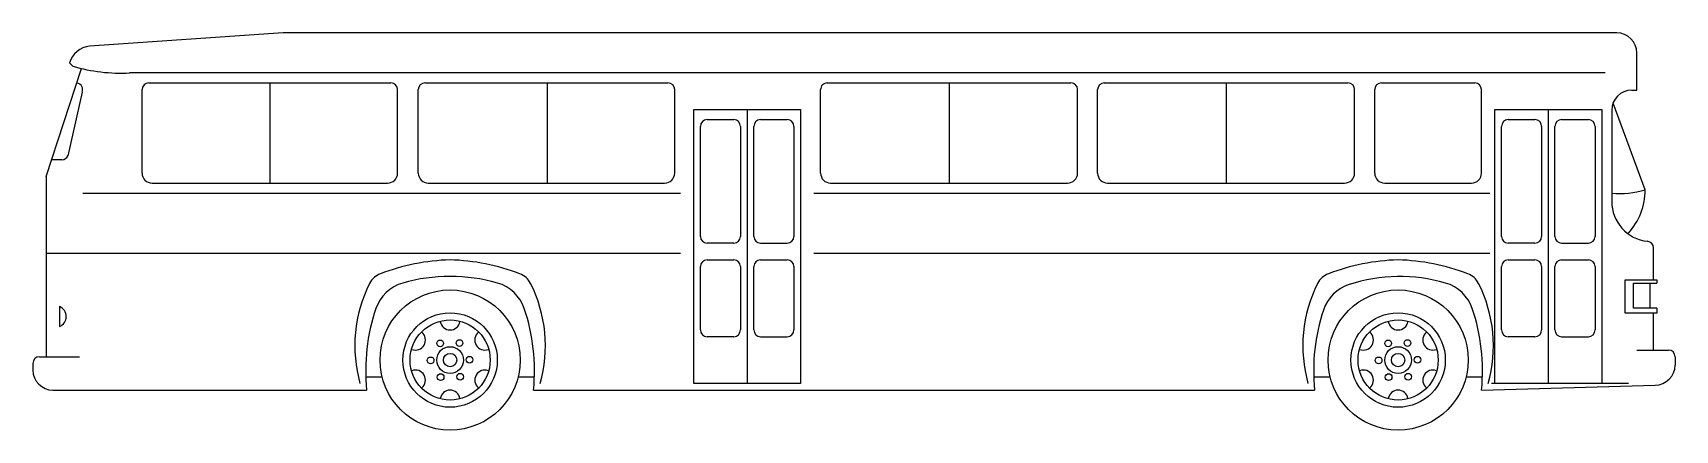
# Model space of a CAD drawing. Header units: millimetres. Extents: x -3193.99 to -3184.15, y 1929.61 to 1931.99.
import ezdxf

# ---------------------------------------------------------------- set-up
doc = ezdxf.new("R2010")
doc.units = ezdxf.units.MM
doc.header["$LTSCALE"] = 10
doc.layers.add('Veículos', color=2, linetype='Continuous')

msp = doc.modelspace()

# ---------------------------------------------------------------- linework, layer by layer
at = {"layer": 'Veículos'}
for p, q in [((-3192.4908, 1931.9899), (-3193.6508, 1931.9099)), ((-3184.5008, 1931.9899), (-3192.4908, 1931.9899)), ((-3193.7508, 1931.7899), (-3193.7708, 1931.8099)), ((-3184.3808, 1931.6463), (-3184.3808, 1931.8699)), ((-3193.9108, 1931.1299), (-3193.6997, 1931.7764)), ((-3184.5708, 1931.7499), (-3193.4108, 1931.7499)), ((-3193.6958, 1931.6337), (-3193.7803, 1931.2537)), ((-3193.3365, 1931.1499), (-3193.3365, 1931.6499)), ((-3193.2965, 1931.6899), (-3191.8453, 1931.6899)), ((-3192.5709, 1931.6899), (-3192.5709, 1931.0899)), ((-3191.8053, 1931.1499), (-3191.8053, 1931.6499)), ((-3191.6813, 1931.1499), (-3191.6813, 1931.6499)), ((-3191.6413, 1931.6899), (-3190.1853, 1931.6899)), ((-3190.9083, 1931.6899), (-3190.9083, 1931.0899)), ((-3190.1453, 1931.1499), (-3190.1453, 1931.6499)), ((-3189.2712, 1931.1499), (-3189.2712, 1931.6497)), ((-3189.2312, 1931.6899), (-3187.7712, 1931.6899)), ((-3188.5012, 1931.6899), (-3188.5012, 1931.0899)), ((-3187.7312, 1931.1499), (-3187.7312, 1931.6497)), ((-3187.6112, 1931.1499), (-3187.6112, 1931.6499)), ((-3187.5712, 1931.6899), (-3186.1112, 1931.6899)), ((-3186.8412, 1931.6899), (-3186.8412, 1931.0899)), ((-3186.0712, 1931.1499), (-3186.0712, 1931.6499)), ((-3185.9512, 1931.1499), (-3185.9512, 1931.6499)), ((-3185.9112, 1931.6899), (-3185.3512, 1931.6899)), ((-3185.3112, 1931.1499), (-3185.3112, 1931.6499)), ((-3184.4108, 1931.6463), (-3184.3808, 1931.6463)), ((-3190.0308, 1929.8899), (-3190.0308, 1931.5299)), ((-3190.0308, 1931.5299), (-3189.3908, 1931.5299)), ((-3189.7108, 1931.5299), (-3189.7108, 1929.8899)), ((-3189.3908, 1931.5299), (-3189.3908, 1929.8899)), ((-3185.2308, 1931.5299), (-3184.5908, 1931.5299)), ((-3185.2308, 1929.8899), (-3185.2308, 1931.5299)), ((-3184.9108, 1931.5299), (-3184.9108, 1929.8899)), ((-3184.5908, 1931.5299), (-3184.5908, 1929.8899)), ((-3184.5308, 1931.5263), (-3184.5308, 1930.9799)), ((-3184.3308, 1931.0499), (-3184.5232, 1931.5684)), ((-3189.9908, 1930.7699), (-3189.9908, 1931.4299)), ((-3189.9508, 1931.4699), (-3189.7908, 1931.4699)), ((-3189.7508, 1931.4299), (-3189.7508, 1930.7699)), ((-3189.6708, 1930.7699), (-3189.6708, 1931.4299)), ((-3189.6308, 1931.4699), (-3189.4708, 1931.4699)), ((-3189.4308, 1931.4299), (-3189.4308, 1930.7699)), ((-3185.1908, 1930.7699), (-3185.1908, 1931.4299)), ((-3185.1508, 1931.4699), (-3184.9908, 1931.4699)), ((-3184.9508, 1931.4299), (-3184.9508, 1930.7699)), ((-3184.8708, 1930.7699), (-3184.8708, 1931.4299)), ((-3184.8308, 1931.4699), (-3184.6708, 1931.4699)), ((-3184.6308, 1931.4299), (-3184.6308, 1930.7699)), ((-3193.8168, 1931.2299), (-3193.8818, 1931.2299)), ((-3193.9108, 1931.1299), (-3193.9108, 1930.0499)), ((-3193.6908, 1931.0299), (-3190.1108, 1931.0299)), ((-3193.2765, 1931.0899), (-3191.8653, 1931.0899)), ((-3191.6213, 1931.0899), (-3190.2053, 1931.0899)), ((-3189.3108, 1931.0299), (-3185.2608, 1931.0299)), ((-3189.2112, 1931.0899), (-3187.7912, 1931.0899)), ((-3187.5512, 1931.0899), (-3186.1312, 1931.0899)), ((-3185.8912, 1931.0899), (-3185.3712, 1931.0899)), ((-3189.7908, 1930.7299), (-3189.9508, 1930.7299)), ((-3189.6308, 1930.7299), (-3189.4708, 1930.7299)), ((-3184.9908, 1930.7299), (-3185.1508, 1930.7299)), ((-3184.8308, 1930.7299), (-3184.6708, 1930.7299)), ((-3193.9108, 1930.6699), (-3190.1108, 1930.6699)), ((-3189.9508, 1930.6299), (-3189.7908, 1930.6299)), ((-3189.6308, 1930.6299), (-3189.4708, 1930.6299)), ((-3189.3108, 1930.6699), (-3185.2608, 1930.6699)), ((-3185.1508, 1930.6299), (-3184.9908, 1930.6299)), ((-3184.8308, 1930.6299), (-3184.6708, 1930.6299)), ((-3184.2808, 1930.5099), (-3184.2808, 1930.7015)), ((-3189.9908, 1930.2099), (-3189.9908, 1930.5899)), ((-3189.7508, 1930.5899), (-3189.7508, 1930.2099)), ((-3189.6708, 1930.2099), (-3189.6708, 1930.5899)), ((-3189.4308, 1930.5899), (-3189.4308, 1930.2099)), ((-3185.1908, 1930.2099), (-3185.1908, 1930.5899)), ((-3184.9508, 1930.5899), (-3184.9508, 1930.2099)), ((-3184.8708, 1930.2099), (-3184.8708, 1930.5899)), ((-3184.6308, 1930.5899), (-3184.6308, 1930.2099)), ((-3184.4508, 1930.3099), (-3184.4508, 1930.5099)), ((-3184.4508, 1930.5099), (-3184.2608, 1930.5099)), ((-3184.2608, 1930.5099), (-3184.2608, 1930.4899)), ((-3184.4008, 1930.3399), (-3184.4008, 1930.4899)), ((-3184.4008, 1930.4899), (-3184.2608, 1930.4899)), ((-3184.3008, 1930.3399), (-3184.3008, 1930.4899)), ((-3193.8308, 1930.3499), (-3193.8308, 1930.2299)), ((-3184.2608, 1930.3399), (-3184.4008, 1930.3399)), ((-3184.2608, 1930.3399), (-3184.2608, 1930.3099)), ((-3184.2608, 1930.3099), (-3184.4508, 1930.3099)), ((-3184.2808, 1930.0899), (-3184.2808, 1930.3099)), ((-3189.7908, 1930.1699), (-3189.9508, 1930.1699)), ((-3189.6308, 1930.1699), (-3189.4708, 1930.1699)), ((-3184.9908, 1930.1699), (-3185.1508, 1930.1699)), ((-3184.8308, 1930.1699), (-3184.6708, 1930.1699)), ((-3193.9508, 1930.0499), (-3193.7108, 1930.0499)), ((-3184.3808, 1930.0899), (-3184.1908, 1930.0899)), ((-3184.1508, 1930.0499), (-3184.1508, 1929.9999)), ((-3193.9908, 1930.0099), (-3193.9908, 1929.9699)), ((-3191.9961, 1929.9299), (-3191.8987, 1929.9299)), ((-3191.0829, 1929.9299), (-3190.9908, 1929.9299)), ((-3186.3161, 1929.9299), (-3186.2187, 1929.9299)), ((-3185.4029, 1929.9299), (-3185.3055, 1929.9299)), ((-3193.8708, 1929.8499), (-3191.9908, 1929.8499)), ((-3190.9908, 1929.8499), (-3186.3108, 1929.8499)), ((-3189.3908, 1929.8899), (-3190.0308, 1929.8899)), ((-3185.3108, 1929.8499), (-3184.2708, 1929.8799)), ((-3184.4308, 1929.8899), (-3185.2508, 1929.8899)), ((-3184.5908, 1929.8899), (-3185.2308, 1929.8899))]:
    msp.add_line(p, q, dxfattribs=at)
for centre, radius in [((-3191.4908, 1930.0299), 0.42), ((-3185.8108, 1930.0299), 0.42), ((-3191.4908, 1930.0299), 0.2828), ((-3191.4908, 1930.0299), 0.24), ((-3185.8108, 1930.0299), 0.2828), ((-3185.8108, 1930.0299), 0.24), ((-3191.5508, 1930.1299), 0.02), ((-3191.4342, 1930.1319), 0.02), ((-3185.8708, 1930.1299), 0.02), ((-3185.7542, 1930.1319), 0.02), ((-3191.6074, 1930.028), 0.02), ((-3191.4908, 1930.0299), 0.08), ((-3191.4908, 1930.0299), 0.04), ((-3191.3742, 1930.0319), 0.02), ((-3185.9274, 1930.028), 0.02), ((-3185.8108, 1930.0299), 0.08), ((-3185.8108, 1930.0299), 0.04), ((-3185.6942, 1930.0319), 0.02), ((-3191.5474, 1929.928), 0.02), ((-3191.4308, 1929.9299), 0.02), ((-3185.8674, 1929.928), 0.02), ((-3185.7508, 1929.9299), 0.02)]:
    msp.add_circle(centre, radius, dxfattribs=at)
for centre, radius, start, end in [((-3184.5008, 1931.8699), 0.12, 0, 90), ((-3193.6358, 1931.7698), 0.1409, 96.14188, 163.46926), ((-3193.4631, 1932.771), 1.0224, 253.65263, 272.9277), ((-3193.7324, 1931.6499), 0.04, 336.03751, 79.4385), ((-3193.2965, 1931.6499), 0.04, 90, 180), ((-3191.8453, 1931.6499), 0.04, 0, 90), ((-3191.6413, 1931.6499), 0.04, 90, 180), ((-3190.1853, 1931.6499), 0.04, 0, 90), ((-3189.2312, 1931.6499), 0.04, 90, 180.34057), ((-3187.7712, 1931.6499), 0.04, 0.34057, 90), ((-3187.5712, 1931.6499), 0.04, 90, 180), ((-3186.1112, 1931.6499), 0.04, 0, 90), ((-3185.9112, 1931.6499), 0.04, 90, 180), ((-3185.3512, 1931.6499), 0.04, 0, 90), ((-3184.4108, 1931.5263), 0.12, 90, 180), ((-3189.9508, 1931.4299), 0.04, 90, 180), ((-3189.7908, 1931.4299), 0.04, 0, 90), ((-3189.6308, 1931.4299), 0.04, 90, 180), ((-3189.4708, 1931.4299), 0.04, 0, 90), ((-3185.1508, 1931.4299), 0.04, 90, 180), ((-3184.9908, 1931.4299), 0.04, 0, 90), ((-3184.8308, 1931.4299), 0.04, 90, 180), ((-3184.6708, 1931.4299), 0.04, 0, 90), ((-3193.8168, 1931.2699), 0.04, 270, 336.03751), ((-3193.2765, 1931.1499), 0.06, 180, 270), ((-3191.8653, 1931.1499), 0.06, 270, 0), ((-3191.6213, 1931.1499), 0.06, 180, 270), ((-3190.2053, 1931.1499), 0.06, 270, 0), ((-3189.2112, 1931.1499), 0.06, 180, 270), ((-3187.7912, 1931.1499), 0.06, 270, 0), ((-3187.5512, 1931.1499), 0.06, 180, 270), ((-3186.1312, 1931.1499), 0.06, 270, 0), ((-3185.8912, 1931.1499), 0.06, 180, 270), ((-3185.3712, 1931.1499), 0.06, 270, 0), ((-3184.4808, 1931.5399), 0.5124, 264.40066, 287.02053), ((-3184.7167, 1931.0491), 0.3858, 317.80123, 0.12375), ((-3184.2908, 1930.9799), 0.24, 180, 263.84936), ((-3189.9508, 1930.7699), 0.04, 180, 270), ((-3189.7908, 1930.7699), 0.04, 270, 0), ((-3189.6308, 1930.7699), 0.04, 180, 270), ((-3189.4708, 1930.7699), 0.04, 270, 0), ((-3185.1508, 1930.7699), 0.04, 180, 270), ((-3184.9908, 1930.7699), 0.04, 270, 0), ((-3184.8308, 1930.7699), 0.04, 180, 270), ((-3184.6708, 1930.7699), 0.04, 270, 0), ((-3184.3208, 1930.7015), 0.04, 0, 83.84936), ((-3191.4557, 1929.3605), 1.2699, 91.58358, 110.89496), ((-3191.5259, 1929.3605), 1.2699, 69.10504, 88.41642), ((-3189.9508, 1930.5899), 0.04, 90, 180), ((-3189.7908, 1930.5899), 0.04, 0, 90), ((-3189.6308, 1930.5899), 0.04, 90, 180), ((-3189.4708, 1930.5899), 0.04, 0, 90), ((-3185.7757, 1929.3605), 1.2699, 91.58358, 110.89496), ((-3185.8459, 1929.3605), 1.2699, 69.10504, 88.41642), ((-3185.1508, 1930.5899), 0.04, 90, 180), ((-3184.9908, 1930.5899), 0.04, 0, 90), ((-3184.8308, 1930.5899), 0.04, 90, 180), ((-3184.6708, 1930.5899), 0.04, 0, 90), ((-3191.8659, 1930.4348), 0.12, 110.89496, 153.26586), ((-3191.5008, 1929.5399), 0.9901, 89.42127, 106.05114), ((-3191.4808, 1929.5399), 0.9901, 73.94886, 90.57873), ((-3191.1158, 1930.4348), 0.12, 26.73414, 69.10504), ((-3186.1859, 1930.4348), 0.12, 110.89496, 153.26586), ((-3185.8008, 1929.5399), 0.9901, 73.94886, 107.82964), ((-3185.4358, 1930.4348), 0.12, 26.73414, 69.10504), ((-3191.2308, 1930.1149), 0.831, 153.26586, 195.70864), ((-3191.7082, 1930.2607), 0.24, 106.05114, 161.26744), ((-3191.2734, 1930.2607), 0.24, 18.73256, 73.94886), ((-3191.7508, 1930.1149), 0.831, 344.29136, 26.73414), ((-3185.5508, 1930.1149), 0.831, 153.26586, 195.70864), ((-3186.0305, 1930.2539), 0.24, 107.82964, 161.71494), ((-3185.5934, 1930.2607), 0.24, 18.73256, 73.94886), ((-3186.0708, 1930.1149), 0.831, 344.29136, 26.73414), ((-3193.8558, 1930.2899), 0.065, 292.61986, 67.38014), ((-3190.8408, 1929.9666), 1.1559, 161.26744, 185.7928), ((-3192.1408, 1929.9666), 1.1559, 354.2072, 18.73256), ((-3185.1608, 1929.9666), 1.1559, 161.71494, 185.7928), ((-3186.4608, 1929.9666), 1.1559, 354.2072, 18.73256), ((-3191.4908, 1930.2699), 0.06, 189.59407, 350.40593), ((-3185.8108, 1930.2699), 0.06, 189.59407, 350.40593), ((-3191.6987, 1930.1499), 0.06, 249.59407, 50.40593), ((-3191.283, 1930.1499), 0.06, 129.59407, 290.40593), ((-3189.9508, 1930.2099), 0.04, 180, 270), ((-3189.7908, 1930.2099), 0.04, 270, 0), ((-3189.6308, 1930.2099), 0.04, 180, 270), ((-3189.4708, 1930.2099), 0.04, 270, 0), ((-3186.0187, 1930.1499), 0.06, 249.59407, 50.40593), ((-3185.603, 1930.1499), 0.06, 129.59407, 290.40593), ((-3185.1508, 1930.2099), 0.04, 180, 270), ((-3184.9908, 1930.2099), 0.04, 270, 0), ((-3184.8308, 1930.2099), 0.04, 180, 270), ((-3184.6708, 1930.2099), 0.04, 270, 0), ((-3193.9508, 1930.0099), 0.04, 90, 180), ((-3184.1908, 1930.0499), 0.04, 0, 90), ((-3193.8708, 1929.9699), 0.12, 180, 270), ((-3191.6987, 1929.9099), 0.06, 309.59407, 110.40593), ((-3191.283, 1929.9099), 0.06, 69.59407, 230.40593), ((-3186.0187, 1929.9099), 0.06, 309.59407, 110.40593), ((-3185.603, 1929.9099), 0.06, 69.59407, 230.40593), ((-3184.2708, 1929.9999), 0.12, 270, 0), ((-3191.4908, 1929.7899), 0.06, 9.59407, 170.40593), ((-3185.8108, 1929.7899), 0.06, 9.59407, 170.40593)]:
    msp.add_arc(centre, radius, start, end, dxfattribs=at)

doc.saveas('drawing.dxf')
